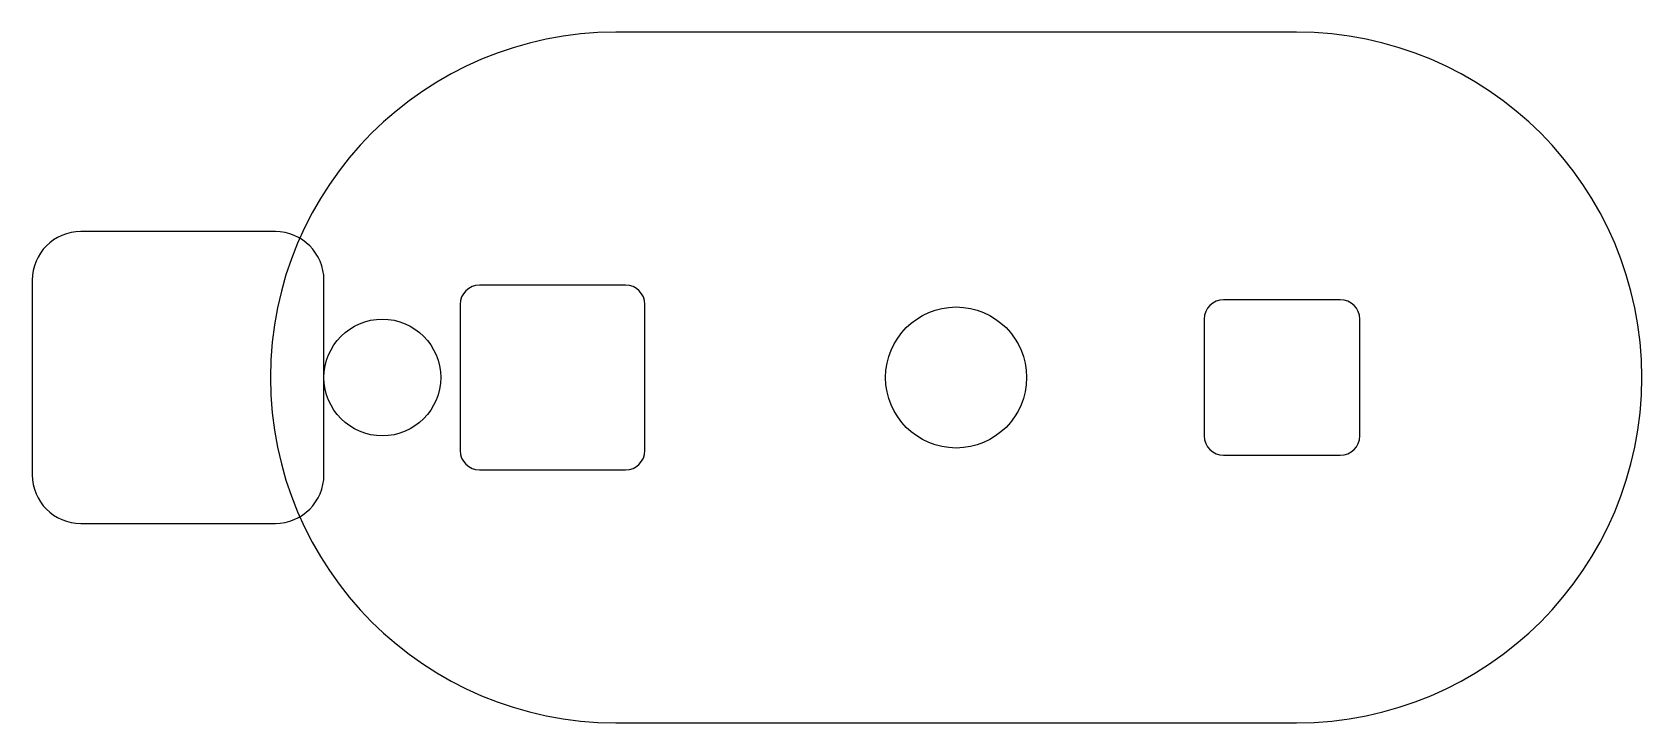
# Model space of a CAD drawing. Header units: millimetres. Extents: x -4 to 29.1, y 0.9 to 15.1.
import ezdxf

# ---------------------------------------------------------------- set-up
doc = ezdxf.new("R2010")
doc.units = ezdxf.units.MM
for name, color, linetype in [('CUT_HOLES', 4, 'Continuous'), ('CUT_OUTLINE', 8, 'Continuous'), ('LINER_TAB', 2, 'Continuous')]:
    doc.layers.add(name, color=color, linetype=linetype)

msp = doc.modelspace()

# ---------------------------------------------------------------- linework, layer by layer
at = {"layer": 'CUT_HOLES'}
for p, q in [((8.2, 9.9), (5.2, 9.9)), ((22.9, 9.6), (20.5, 9.6)), ((4.8, 9.5), (4.8, 6.5)), ((8.6, 6.5), (8.6, 9.5)), ((20.1, 9.2), (20.1, 6.8)), ((23.3, 6.8), (23.3, 9.2)), ((20.5, 6.4), (22.9, 6.4)), ((5.2, 6.1), (8.2, 6.1))]:
    msp.add_line(p, q, dxfattribs=at)
for centre, radius in [((15, 8), 1.45), ((3.2, 8), 1.2)]:
    msp.add_circle(centre, radius, dxfattribs=at)
for centre, start, end in [((5.2, 9.5), 90, 180), ((8.2, 9.5), 0, 90), ((20.5, 9.2), 90, 180), ((22.9, 9.2), 0, 90), ((20.5, 6.8), 180, 270), ((22.9, 6.8), 270, 360), ((5.2, 6.5), -180, -90), ((8.2, 6.5), -90, 0)]:
    msp.add_arc(centre, 0.4, start, end, dxfattribs=at)
at = {"layer": 'CUT_OUTLINE'}
for p, q in [((15, 15.1), (8, 15.1)), ((22, 15.1), (15, 15.1)), ((8, 0.9), (15, 0.9)), ((15, 0.9), (22, 0.9))]:
    msp.add_line(p, q, dxfattribs=at)
for centre, start, end in [((8, 8), -270, -90), ((22, 8), -90, 90)]:
    msp.add_arc(centre, 7.1, start, end, dxfattribs=at)
at = {"layer": 'LINER_TAB'}
for p, q in [((1, 11), (-3, 11)), ((-4, 10), (-4, 6)), ((2, 6), (2, 10)), ((-3, 5), (1, 5))]:
    msp.add_line(p, q, dxfattribs=at)
for centre, start, end in [((-3, 10), 90, 180), ((1, 10), 0, 90), ((-3, 6), -180, -90), ((1, 6), -90, 0)]:
    msp.add_arc(centre, 1, start, end, dxfattribs=at)

doc.saveas('drawing.dxf')
